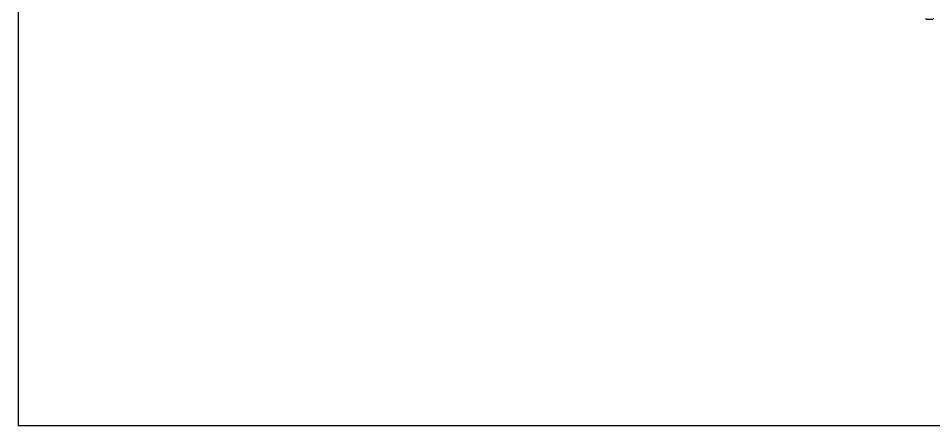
# Model space of a CAD drawing. Header units: millimetres. Extents: x 11802 to 19889, y -472 to 9054.
# Drawn here: x 11802 to 13260, y -472 to 178 of the extents above; entities that cross this region are included whole.
import ezdxf

# ---------------------------------------------------------------- set-up
doc = ezdxf.new("R2010")
doc.units = ezdxf.units.MM
doc.header["$LTSCALE"] = 307.34
doc.layers.get('0').update_dxf_attribs({"linetype": 'CONTINUOUS'})

msp = doc.modelspace()

# ---------------------------------------------------------------- linework, layer by layer
for p in [(11802.35885, 4318), (19888.68567, -471.66905)]:
    msp.add_line(p, (11802.35885, -471.66905))
at = {"linetype": 'Continuous'}
msp.add_line((13248.64774, 176.47074), (13258.3362, 176.47074), dxfattribs=at)
for centre, start, end in [((13248.64774, 178.27074), 194.1723377, 270), ((13258.3362, 178.27074), 270, 345.8276623)]:
    msp.add_arc(centre, 1.8, start, end, dxfattribs=at)

doc.saveas('drawing.dxf')
